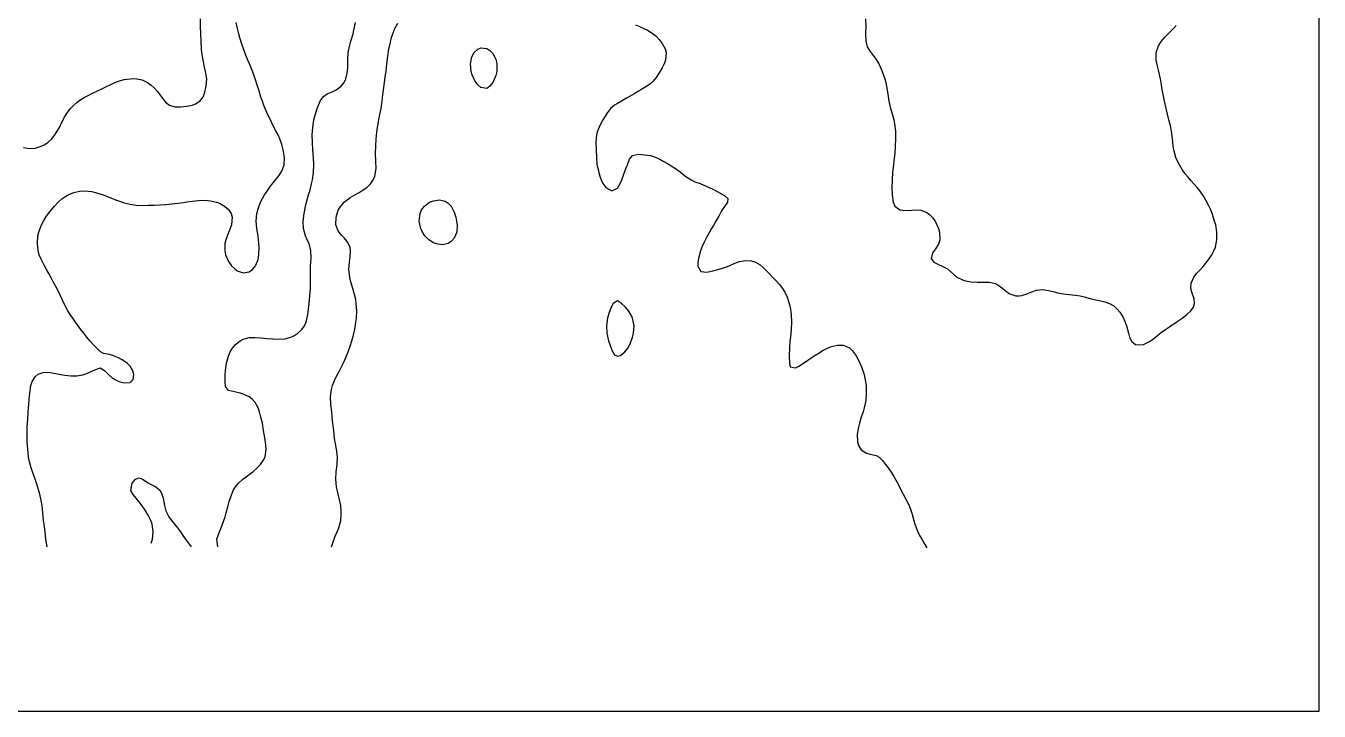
# Model space of a CAD drawing. Header units: metres. Extents: x 0 to 190, y 0 to 286.
# Drawn here: x 94.4 to 190, y 0 to 50.7 of the extents above; entities that cross this region are included whole.
import ezdxf

# ---------------------------------------------------------------- set-up
doc = ezdxf.new("R2010")
doc.units = ezdxf.units.M
doc.layers.add('engrave', color=7, linetype='Continuous')
doc.layers.add('outline', color=7, linetype='Continuous')

msp = doc.modelspace()

# ---------------------------------------------------------------- linework, layer by layer
at = {"layer": 'engrave'}
for points in [[(94.25, 41.68), (94.69, 41.61), (95.13, 41.64), (95.57, 41.77), (95.79, 41.88), (96.06, 42.06), (96.36, 42.33), (96.58, 42.61), (96.76, 42.89), (96.91, 43.16), (97.1, 43.56), (97.32, 43.96), (97.52, 44.27), (97.73, 44.55), (97.98, 44.81), (98.2, 45.01), (98.42, 45.18), (98.74, 45.38), (99.08, 45.56), (99.3, 45.66), (99.74, 45.86), (99.96, 45.96), (100.4, 46.18), (100.62, 46.29), (101, 46.48), (101.28, 46.59), (101.71, 46.71), (102.15, 46.76), (102.37, 46.77), (102.64, 46.76), (103.03, 46.68), (103.42, 46.48), (103.69, 46.29), (103.91, 46.09), (104.13, 45.84), (104.35, 45.55), (104.57, 45.24), (104.79, 45), (105.04, 44.82), (105.45, 44.69), (105.89, 44.68), (106.33, 44.74), (106.76, 44.82), (106.98, 44.9), (107.29, 45.1), (107.5, 45.38), (107.64, 45.68), (107.77, 46.21), (107.8, 46.76), (107.71, 47.31), (107.64, 47.61), (107.53, 48.14), (107.45, 48.7), (107.42, 48.98), (107.38, 49.53), (107.36, 50.08), (107.35, 50.64), (107.34, 51.19)], [(96, 12.16), (95.92, 12.72), (95.85, 13.27), (95.79, 13.8), (95.75, 14.1), (95.7, 14.66), (95.63, 15.21), (95.57, 15.57), (95.47, 16.04), (95.35, 16.46), (95.22, 16.87), (95.11, 17.15), (94.92, 17.7), (94.83, 17.98), (94.69, 18.53), (94.64, 18.81), (94.58, 19.36), (94.54, 19.91), (94.52, 20.47), (94.53, 21.02), (94.57, 21.57), (94.61, 22.13), (94.66, 22.68), (94.69, 23.08), (94.72, 23.51), (94.81, 24.07), (94.91, 24.37), (95.13, 24.73), (95.35, 24.92), (95.79, 25.06), (96.22, 25.04), (96.66, 24.97), (97.02, 24.9), (97.32, 24.84), (97.76, 24.8), (98.2, 24.8), (98.64, 24.87), (98.86, 24.93), (99.3, 25.13), (99.52, 25.25), (99.96, 25.39), (100.27, 25.17), (100.53, 24.9), (100.84, 24.62), (101.06, 24.5), (101.39, 24.34), (101.71, 24.27), (102.15, 24.31), (102.37, 24.52), (102.42, 24.9), (102.35, 25.17), (102.15, 25.51), (101.93, 25.74), (101.51, 26), (101.28, 26.12), (100.92, 26.28), (100.62, 26.36), (100.18, 26.44), (99.96, 26.58), (99.68, 26.83), (99.42, 27.11), (99.17, 27.39), (98.94, 27.66), (98.71, 27.94), (98.5, 28.22), (98.3, 28.49), (98.1, 28.77), (97.9, 29.05), (97.72, 29.32), (97.54, 29.61), (97.32, 30.01), (97.11, 30.43), (96.99, 30.71), (96.86, 30.99), (96.66, 31.39), (96.44, 31.8), (96.28, 32.09), (96.13, 32.37), (95.97, 32.65), (95.79, 32.98), (95.57, 33.42), (95.43, 33.75), (95.35, 34.06), (95.29, 34.58), (95.32, 35.14), (95.39, 35.41), (95.57, 35.9), (95.74, 36.24), (95.91, 36.52), (96.1, 36.8), (96.32, 37.07), (96.56, 37.35), (96.83, 37.63), (97.1, 37.87), (97.32, 38.03), (97.56, 38.18), (97.98, 38.36), (98.4, 38.46), (98.64, 38.48), (99.07, 38.46), (99.3, 38.42), (99.74, 38.31), (100.14, 38.18), (100.4, 38.08), (100.84, 37.91), (101.06, 37.82), (101.49, 37.66), (101.71, 37.59), (102.15, 37.48), (102.59, 37.42), (103.03, 37.4), (103.47, 37.41), (103.91, 37.42), (104.35, 37.44), (104.79, 37.47), (105.23, 37.52), (105.67, 37.57), (106.11, 37.62), (106.33, 37.65), (106.76, 37.72), (107.2, 37.77), (107.64, 37.78), (108.08, 37.73), (108.52, 37.63), (108.74, 37.55), (109.11, 37.35), (109.4, 37.1), (109.6, 36.8), (109.69, 36.52), (109.64, 35.97), (109.53, 35.69), (109.4, 35.4), (109.2, 34.86), (109.14, 34.58), (109.13, 34.03), (109.19, 33.75), (109.4, 33.24), (109.62, 32.93), (109.84, 32.72), (110.06, 32.56), (110.5, 32.42), (110.94, 32.49), (111.18, 32.65), (111.4, 32.92), (111.6, 33.39), (111.66, 33.75), (111.67, 34.31), (111.63, 34.86), (111.59, 35.14), (111.51, 35.69), (111.45, 36.24), (111.5, 36.8), (111.6, 37.14), (111.78, 37.63), (111.92, 37.9), (112.08, 38.18), (112.26, 38.46), (112.47, 38.75), (112.69, 39.03), (112.91, 39.3), (113.13, 39.58), (113.35, 39.92), (113.53, 40.4), (113.55, 40.95), (113.45, 41.5), (113.35, 41.89), (113.19, 42.33), (113.07, 42.61), (112.91, 42.92), (112.69, 43.33), (112.5, 43.72), (112.36, 43.99), (112.24, 44.27), (112.03, 44.79), (111.92, 45.1), (111.81, 45.4), (111.64, 45.93), (111.55, 46.21), (111.38, 46.75), (111.28, 47.04), (111.16, 47.37), (110.96, 47.87), (110.84, 48.14), (110.72, 48.44), (110.51, 48.98), (110.42, 49.25), (110.28, 49.72), (110.18, 50.08), (110.06, 50.58), (109.98, 50.91)], [(108.63, 12.16), (108.55, 12.72), (108.74, 13.27), (108.86, 13.55), (108.97, 13.83), (109.15, 14.38), (109.23, 14.66), (109.39, 15.21), (109.46, 15.49), (109.62, 15.98), (109.76, 16.32), (109.92, 16.59), (110.15, 16.87), (110.46, 17.15), (110.72, 17.33), (110.94, 17.49), (111.21, 17.7), (111.52, 17.98), (111.78, 18.25), (111.98, 18.53), (112.11, 18.81), (112.19, 19.36), (112.14, 19.91), (112.05, 20.47), (112, 20.74), (111.91, 21.3), (111.81, 21.75), (111.71, 22.13), (111.6, 22.43), (111.38, 22.82), (111.16, 23.07), (110.94, 23.25), (110.5, 23.45), (110.28, 23.51), (109.84, 23.6), (109.4, 23.72), (109.18, 24), (109.15, 24.34), (109.17, 24.9), (109.18, 25.18), (109.25, 25.73), (109.4, 26.24), (109.54, 26.56), (109.71, 26.83), (109.93, 27.11), (110.27, 27.39), (110.5, 27.5), (110.94, 27.62), (111.38, 27.63), (111.81, 27.6), (112.25, 27.56), (112.69, 27.53), (113.13, 27.51), (113.57, 27.54), (114.01, 27.66), (114.23, 27.76), (114.52, 27.94), (114.82, 28.22), (115.02, 28.49), (115.15, 28.77), (115.27, 29.32), (115.33, 29.72), (115.37, 30.15), (115.43, 30.71), (115.47, 31.26), (115.48, 31.82), (115.48, 32.37), (115.48, 32.92), (115.51, 33.48), (115.5, 34.03), (115.36, 34.58), (115.23, 34.86), (115.1, 35.14), (114.95, 35.69), (114.93, 36.24), (115, 36.8), (115.11, 37.31), (115.18, 37.63), (115.33, 38.17), (115.41, 38.46), (115.55, 38.98), (115.62, 39.29), (115.7, 39.84), (115.72, 40.4), (115.69, 40.95), (115.65, 41.5), (115.61, 42.06), (115.6, 42.61), (115.64, 43.16), (115.72, 43.72), (115.78, 43.99), (115.95, 44.55), (116.06, 44.82), (116.21, 45.16), (116.43, 45.46), (116.7, 45.65), (117.08, 45.8), (117.36, 45.93), (117.74, 46.21), (117.95, 46.48), (118.08, 46.76), (118.18, 47.17), (118.22, 47.59), (118.22, 48.14), (118.25, 48.7), (118.37, 49.25), (118.44, 49.53), (118.61, 50.08), (118.68, 50.36), (118.8, 50.91)], [(117.03, 12.16), (117.11, 12.44), (117.3, 12.94), (117.45, 13.27), (117.55, 13.55), (117.7, 14.1), (117.74, 14.53), (117.74, 14.74), (117.7, 15.21), (117.58, 15.76), (117.51, 16.04), (117.39, 16.59), (117.34, 17.15), (117.37, 17.7), (117.44, 18.25), (117.46, 18.81), (117.4, 19.36), (117.3, 19.89), (117.25, 20.19), (117.18, 20.74), (117.13, 21.3), (117.08, 21.75), (117.04, 22.13), (116.97, 22.68), (116.94, 23.24), (117.01, 23.79), (117.09, 24.07), (117.3, 24.58), (117.46, 24.9), (117.61, 25.17), (117.76, 25.45), (117.96, 25.86), (118.14, 26.28), (118.25, 26.56), (118.4, 26.99), (118.53, 27.39), (118.62, 27.72), (118.74, 28.22), (118.83, 28.77), (118.86, 29.05), (118.88, 29.6), (118.85, 30.15), (118.81, 30.43), (118.68, 30.99), (118.59, 31.26), (118.43, 31.82), (118.37, 32.09), (118.31, 32.65), (118.35, 33.2), (118.4, 33.62), (118.43, 34.03), (118.39, 34.31), (118.18, 34.72), (117.96, 34.99), (117.74, 35.23), (117.52, 35.51), (117.35, 35.97), (117.36, 36.52), (117.52, 37.04), (117.71, 37.35), (117.95, 37.63), (118.18, 37.81), (118.4, 37.97), (118.75, 38.18), (119.06, 38.36), (119.28, 38.49), (119.62, 38.73), (119.92, 39.01), (120.11, 39.29), (120.23, 39.56), (120.31, 40.12), (120.3, 40.67), (120.28, 41.23), (120.29, 41.78), (120.33, 42.33), (120.38, 42.81), (120.43, 43.16), (120.52, 43.72), (120.6, 44.12), (120.68, 44.55), (120.76, 45.1), (120.82, 45.6), (120.86, 45.93), (120.94, 46.48), (121.02, 47.04), (121.05, 47.31), (121.1, 47.87), (121.17, 48.42), (121.26, 48.97), (121.32, 49.25), (121.46, 49.81), (121.55, 50.08), (121.7, 50.47), (121.92, 50.86)], [(139.48, 50.75), (139.73, 50.64), (140.14, 50.45), (140.36, 50.35), (140.8, 50.09), (141.02, 49.9), (141.24, 49.66), (141.46, 49.37), (141.67, 48.98), (141.74, 48.7), (141.69, 48.14), (141.59, 47.87), (141.46, 47.58), (141.24, 47.19), (141.02, 46.86), (140.8, 46.59), (140.58, 46.39), (140.33, 46.21), (139.92, 45.97), (139.7, 45.84), (139.39, 45.65), (139.04, 45.45), (138.82, 45.32), (138.44, 45.1), (138.16, 44.94), (137.94, 44.81), (137.63, 44.55), (137.41, 44.27), (137.23, 43.99), (137.07, 43.72), (136.85, 43.3), (136.67, 42.89), (136.6, 42.61), (136.55, 42.06), (136.58, 41.5), (136.59, 40.95), (136.63, 40.45), (136.69, 40.12), (136.84, 39.56), (136.95, 39.29), (137.07, 39.01), (137.29, 38.73), (137.73, 38.47), (138.16, 38.66), (138.35, 39.01), (138.47, 39.29), (138.6, 39.63), (138.78, 40.12), (138.88, 40.4), (139.04, 40.82), (139.26, 41.09), (139.7, 41.18), (140.14, 41.14), (140.58, 41.08), (141.01, 40.95), (141.24, 40.84), (141.54, 40.67), (141.9, 40.46), (142.12, 40.33), (142.45, 40.12), (142.78, 39.88), (142.99, 39.7), (143.21, 39.54), (143.6, 39.29), (143.87, 39.15), (144.25, 39.01), (144.53, 38.9), (144.93, 38.73), (145.19, 38.6), (145.47, 38.46), (145.85, 38.25), (146.07, 38.13), (146.31, 37.9), (146.29, 37.63), (146.07, 37.31), (145.85, 36.99), (145.63, 36.61), (145.43, 36.24), (145.27, 35.97), (145.11, 35.69), (144.94, 35.41), (144.75, 35.08), (144.53, 34.64), (144.39, 34.31), (144.29, 34.03), (144.14, 33.48), (144.09, 33.2), (144.09, 32.9), (144.31, 32.5), (144.75, 32.46), (145.19, 32.55), (145.57, 32.65), (145.85, 32.72), (146.29, 32.88), (146.51, 32.98), (146.95, 33.17), (147.17, 33.24), (147.61, 33.32), (148.05, 33.29), (148.35, 33.2), (148.7, 32.99), (148.92, 32.81), (149.14, 32.59), (149.36, 32.36), (149.61, 32.09), (149.87, 31.82), (150.12, 31.54), (150.34, 31.26), (150.51, 30.99), (150.68, 30.62), (150.84, 30.15), (150.91, 29.88), (150.99, 29.32), (151.02, 28.77), (150.99, 28.22), (150.93, 27.66), (150.9, 27.39), (150.86, 26.83), (150.85, 26.28), (150.86, 25.73), (150.91, 25.45), (151.34, 25.39), (151.56, 25.51), (151.89, 25.73), (152.22, 25.95), (152.44, 26.11), (152.68, 26.28), (153.1, 26.53), (153.31, 26.66), (153.67, 26.83), (153.97, 26.96), (154.41, 27.06), (154.85, 27.05), (155.29, 26.86), (155.51, 26.65), (155.73, 26.35), (155.93, 26), (156.06, 25.73), (156.19, 25.45), (156.37, 24.9), (156.43, 24.62), (156.52, 24.07), (156.54, 23.51), (156.5, 22.96), (156.39, 22.44), (156.3, 22.13), (156.17, 21.74), (156.03, 21.3), (155.95, 21), (155.87, 20.47), (155.89, 19.91), (155.96, 19.64), (156.17, 19.32), (156.55, 19.08), (156.83, 19), (157.27, 18.91), (157.49, 18.79), (157.74, 18.53), (157.95, 18.25), (158.15, 17.98), (158.37, 17.68), (158.58, 17.34), (158.8, 16.95), (158.98, 16.59), (159.12, 16.32), (159.27, 16.04), (159.46, 15.68), (159.68, 15.26), (159.81, 14.93), (159.9, 14.64), (160.04, 14.1), (160.12, 13.82), (160.34, 13.27), (160.48, 12.99), (160.64, 12.72), (160.8, 12.44), (161, 12.08)], [(156.48, 51.19), (156.5, 50.64), (156.48, 50.08), (156.5, 49.53), (156.61, 49.13), (156.83, 48.77), (157.05, 48.49), (157.27, 48.18), (157.46, 47.87), (157.59, 47.59), (157.71, 47.31), (157.92, 46.76), (157.99, 46.48), (158.09, 45.93), (158.15, 45.46), (158.2, 45.1), (158.33, 44.55), (158.42, 44.27), (158.57, 43.72), (158.63, 43.44), (158.69, 42.89), (158.69, 42.33), (158.67, 41.78), (158.64, 41.23), (158.58, 40.69), (158.55, 40.4), (158.48, 39.84), (158.44, 39.29), (158.42, 38.73), (158.44, 38.18), (158.52, 37.63), (158.64, 37.35), (159.02, 37.07), (159.24, 37.04), (159.68, 37.03), (160.12, 37.06), (160.56, 37.04), (161, 36.88), (161.22, 36.73), (161.44, 36.5), (161.66, 36.17), (161.87, 35.69), (161.95, 35.41), (161.97, 34.86), (161.88, 34.54), (161.66, 34.19), (161.44, 33.89), (161.34, 33.48), (161.52, 33.2), (161.88, 33.02), (162.1, 32.92), (162.54, 32.7), (162.76, 32.52), (162.98, 32.31), (163.23, 32.09), (163.64, 31.89), (163.86, 31.82), (164.29, 31.74), (164.73, 31.71), (165.17, 31.71), (165.61, 31.71), (166.05, 31.63), (166.27, 31.53), (166.63, 31.26), (166.93, 31.01), (167.15, 30.87), (167.59, 30.71), (167.81, 30.7), (168.03, 30.74), (168.47, 30.89), (168.69, 30.99), (169.12, 31.13), (169.56, 31.17), (170, 31.11), (170.44, 31), (170.66, 30.94), (171.1, 30.85), (171.54, 30.8), (171.98, 30.76), (172.33, 30.71), (172.64, 30.64), (173.08, 30.51), (173.38, 30.43), (173.74, 30.36), (174.17, 30.27), (174.51, 30.15), (174.83, 29.96), (175.05, 29.76), (175.27, 29.5), (175.49, 29.15), (175.67, 28.77), (175.77, 28.49), (175.92, 27.94), (175.99, 27.66), (176.15, 27.33), (176.43, 27.11), (176.81, 27.08), (177.03, 27.12), (177.47, 27.33), (177.69, 27.48), (177.92, 27.66), (178.26, 27.94), (178.57, 28.17), (178.79, 28.33), (179.04, 28.49), (179.44, 28.76), (179.66, 28.91), (179.88, 29.06), (180.23, 29.32), (180.52, 29.6), (180.71, 29.88), (180.79, 30.15), (180.76, 30.5), (180.6, 30.99), (180.53, 31.26), (180.54, 31.64), (180.73, 32.09), (180.94, 32.37), (181.2, 32.64), (181.42, 32.87), (181.64, 33.13), (181.86, 33.41), (182.08, 33.74), (182.23, 34.03), (182.34, 34.31), (182.45, 34.86), (182.45, 35.41), (182.36, 35.97), (182.28, 36.24), (182.1, 36.8), (181.99, 37.07), (181.86, 37.36), (181.64, 37.78), (181.42, 38.13), (181.2, 38.44), (180.98, 38.72), (180.76, 38.97), (180.54, 39.22), (180.32, 39.48), (180.1, 39.74), (179.88, 40.05), (179.67, 40.4), (179.53, 40.67), (179.41, 40.95), (179.26, 41.5), (179.22, 41.78), (179.17, 42.33), (179.09, 42.89), (179.01, 43.28), (178.89, 43.72), (178.79, 44.14), (178.69, 44.55), (178.57, 45.1), (178.52, 45.38), (178.41, 45.93), (178.35, 46.32), (178.27, 46.76), (178.16, 47.31), (178.09, 47.59), (177.96, 48.14), (177.95, 48.7), (178.13, 49.19), (178.34, 49.53), (178.57, 49.8), (178.79, 50.04), (179.01, 50.26), (179.23, 50.48), (179.44, 50.7)], [(128.06, 46.11), (127.84, 46.3), (127.62, 46.61), (127.42, 47.04), (127.35, 47.31), (127.3, 47.87), (127.4, 48.39), (127.57, 48.7), (127.84, 48.96), (128.06, 49.04), (128.5, 48.99), (128.72, 48.86), (128.94, 48.64), (129.16, 48.21), (129.24, 47.87), (129.23, 47.31), (129.16, 46.99), (128.94, 46.49), (128.72, 46.21), (128.5, 46.05), (128.06, 46.11)], [(124.77, 34.56), (124.55, 34.64), (124.21, 34.86), (123.92, 35.14), (123.74, 35.41), (123.61, 35.69), (123.5, 36.24), (123.56, 36.8), (123.68, 37.07), (123.89, 37.35), (124.27, 37.63), (124.55, 37.74), (124.99, 37.8), (125.43, 37.7), (125.65, 37.57), (125.87, 37.34), (126.09, 36.9), (126.21, 36.52), (126.3, 35.97), (126.27, 35.41), (126.09, 34.98), (125.87, 34.72), (125.63, 34.58), (125.21, 34.49), (124.77, 34.56)], [(138.16, 26.25), (138.38, 26.31), (138.7, 26.56), (138.91, 26.83), (139.07, 27.11), (139.26, 27.62), (139.34, 27.94), (139.38, 28.49), (139.27, 29.05), (139.13, 29.32), (138.96, 29.6), (138.74, 29.88), (138.45, 30.15), (138.16, 30.33), (137.84, 30.15), (137.69, 29.88), (137.51, 29.4), (137.41, 29.05), (137.33, 28.49), (137.37, 27.94), (137.49, 27.39), (137.58, 27.11), (137.73, 26.68), (137.94, 26.35), (138.16, 26.25)], [(103.69, 12.41), (103.79, 12.72), (103.85, 13.27), (103.77, 13.83), (103.67, 14.1), (103.47, 14.49), (103.25, 14.86), (103.03, 15.19), (102.81, 15.48), (102.59, 15.75), (102.37, 16.01), (102.2, 16.32), (102.3, 16.87), (102.54, 17.15), (102.81, 17.24), (103.06, 17.15), (103.47, 16.89), (103.69, 16.77), (104.03, 16.59), (104.35, 16.32), (104.49, 16.04), (104.58, 15.76), (104.68, 15.21), (104.79, 14.82), (105.01, 14.38), (105.2, 14.1), (105.42, 13.83), (105.64, 13.55), (105.85, 13.27), (106.04, 12.99), (106.23, 12.72), (106.43, 12.44), (106.66, 12.16)]]:
    msp.add_lwpolyline(points, dxfattribs=at)
at = {"layer": 'outline'}
msp.add_lwpolyline([(0, 0), (190, 0), (190, 286), (0, 286)], close=True, dxfattribs=at)

doc.saveas('drawing.dxf')
